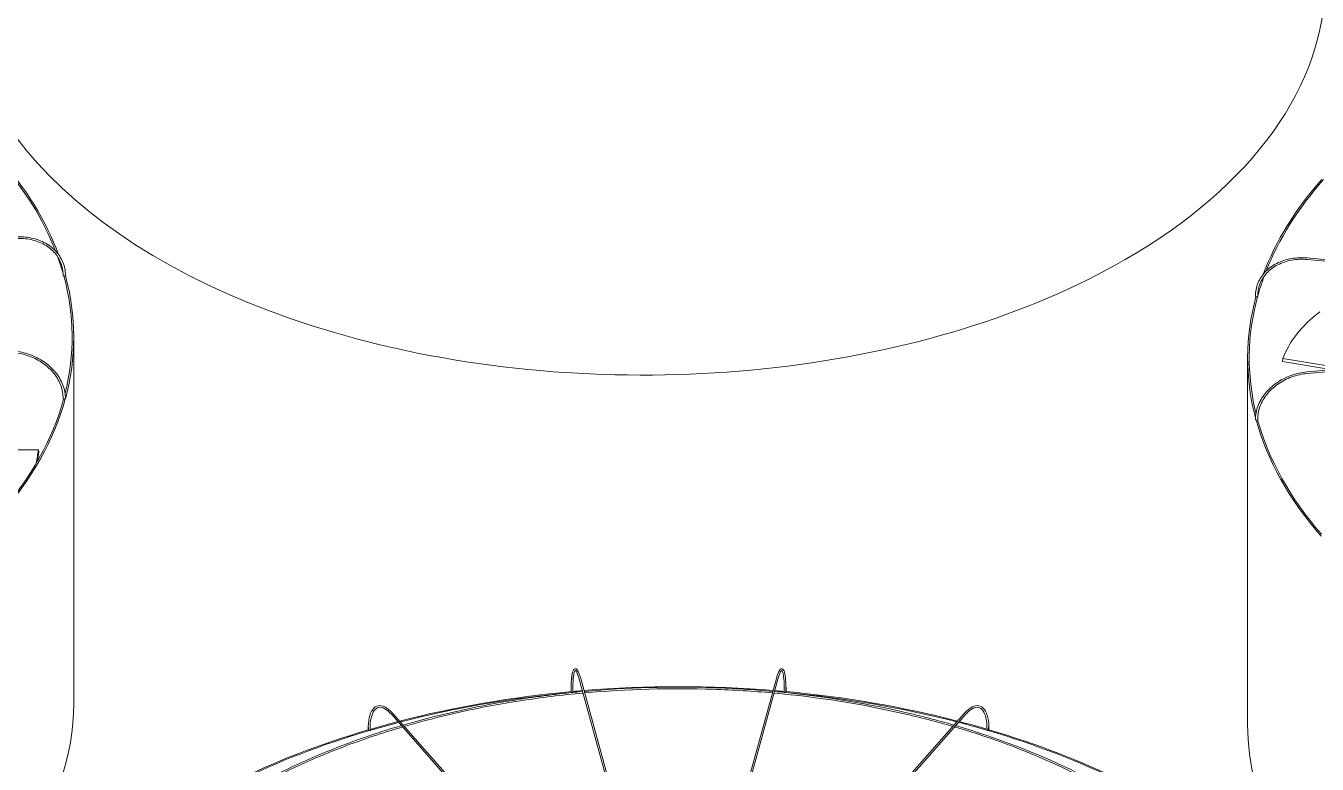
# Model space of a CAD drawing. Header units: millimetres. Extents: x -312439 to 477422, y -331570 to 212570.
# Drawn here: x 395172.4 to 395668.5, y 106674.1 to 106957.6 of the extents above; entities that cross this region are included whole.
import ezdxf

# ---------------------------------------------------------------- set-up
doc = ezdxf.new("R2010")
doc.units = ezdxf.units.MM

msp = doc.modelspace()

# ---------------------------------------------------------------- linework, layer by layer
at = {"color": 0, "linetype": 'Continuous', "lineweight": 0, "extrusion": (0, 0.816497, 0.57735)}
for p, q in [((395877.917, 106848.343), (395664.677, 106867.843)), ((395878.031, 106848.948), (395664.732, 106868.453)), ((395878.118, 106844.217), (395664.677, 106824.699)), ((395664.732, 106824.09), (395878.299, 106843.619)), ((395641.824, 106689.258), (395641.824, 106829.998)), ((395655.229, 106828.741), (395655.393, 106829.886)), ((395672.084, 106825.934), (395655.229, 106828.741)), ((395655.393, 106829.886), (395671.78, 106827.157)), ((395177.235, 106794.73), (395139.57, 106794.94)), ((395177.4, 106793.969), (395177.235, 106794.73)), ((395384.98, 106706.738), (395418.573, 106584.283)), ((395385.571, 106706.9), (395419.192, 106584.343)), ((395460.763, 106706.9), (395427.142, 106584.343)), ((395427.76, 106584.283), (395461.354, 106706.738)), ((395410.472, 106582.618), (395312.972, 106693.096)), ((395411.113, 106582.817), (395313.431, 106693.501)), ((395435.221, 106582.817), (395532.902, 106693.501)), ((395533.361, 106693.096), (395435.862, 106582.618))]:
    msp.add_line(p, q, dxfattribs=at)
at = {"color": 3, "linetype": 'Continuous', "lineweight": 0, "extrusion": (0, 0.816497, 0.57735)}
msp.add_line((395190.804, 106697.296), (395190.804, 106838.036), dxfattribs=at)
at = {"color": 0, "linetype": 'Continuous', "lineweight": 0}
for centre, major_axis, ratio, start_param, end_param in [((395409.353, 106974.871), (-262.225, 0), 0.5773503, 0, 2.3561945), ((395409.353, 106974.871), (-262.225, 0), 0.5773503, 2.3561945, 3.1415927), ((394928.579, 106838.036), (-261.613, 0), 0.5773503, 3.3623861, 3.6122993), ((394928.579, 106838.036), (-262.225, 0), 0.5773503, 3.3525846, 3.6125039), ((395904.049, 106829.998), (-262.225, 0), 0.5773503, 5.8129334, 6.0685314), ((395904.049, 106829.998), (-261.613, 0), 0.5773503, 5.8119417, 6.0598961), ((394928.579, 106838.036), (-261.613, 0), 0.5773503, 3.3053341, 3.3466211), ((395187.014, 106861.741), (-0.306, 0.006), 0.5752952, 0, 0.1678974), ((395187.014, 106861.741), (-0.306, 0.006), 0.5752952, 0.1678974, 1.7386937), ((394928.579, 106838.036), (-261.613, 0), 0.5773503, 2.9976529, 3.2980059), ((395187.316, 106861.768), (-0.306, 0), 0.5773503, 1.2043118, 3.1415927), ((394928.579, 106838.036), (-262.225, 0), 0.5773503, 2.9856485, 3.2984345), ((395904.049, 106829.998), (-261.613, 0), 0.5773503, 6.0736106, 6.1250005), ((395904.049, 106829.998), (-262.225, 0), 0.5773503, 6.126925, 6.4343205), ((395904.049, 106829.998), (-261.613, 0), 0.5773503, 6.1262297, 6.4235661), ((395645.096, 106853.731), (0.306, 0), 0.5773503, 3.1415927, 5.0788735), ((395645.398, 106853.703), (0.306, 0.006), 0.5752952, 4.5444916, 6.1152879), ((395645.398, 106853.703), (0.306, 0.006), 0.5752952, 6.1152879, 6.2831853), ((395904.214, 106788.46), (-250.189, 35.961), 0.3284711, 5.9728515, 6.2156373), ((394928.579, 106838.036), (-261.613, 0), 0.5773503, 2.6753447, 2.9836943), ((394928.579, 106838.036), (-262.225, 0), 0.5773503, 2.6707914, 2.9843582), ((395187.014, 106814.457), (-0.306, 0.006), 0.5792658, 0, 1.4246091), ((395187.316, 106814.429), (-0.306, 0), 0.5773503, 0.8901525, 3.1415927), ((395645.096, 106806.391), (0.306, 0), 0.5773503, 3.1415927, 5.3930328), ((395904.049, 106829.998), (-262.225, 0), 0.5773503, 0.15775, 0.4689102), ((395645.398, 106806.419), (0.306, 0.006), 0.5792658, 4.8585762, 6.2831853), ((395904.049, 106829.998), (-261.613, 0), 0.5773503, 0.1573017, 0.4645126), ((394928.414, 106796.114), (247.048, 53.431), 0.7719474, 5.9775334, 6.0030301), ((394928.579, 106795.353), (247.048, 53.431), 0.7719474, 5.9850347, 6.0030301), ((395423.275, 106552.423), (-262.225, 0), 0.5773503, 4.5737285, 4.8518651), ((395423.275, 106552.423), (-262.225, 0), 0.5773503, 4.8709744, 5.1337903), ((395423.275, 106552.423), (-261.613, 0), 0.5773503, 4.8702538, 5.1336735), ((395382.17, 106701.93), (0.306, 0), 0.5773503, 3.1415927, 3.7072911), ((395382.218, 106701.756), (0.306, 0.001), 0.5647458, 3.2969897, 4.867786), ((395382.218, 106701.756), (0.306, 0.001), 0.5647458, 4.867786, 6.2831853), ((395423.275, 106552.423), (-261.613, 0), 0.5773503, 4.8601846, 4.8693633), ((395423.275, 106552.423), (-262.225, 0), 0.5773503, 4.8542575, 4.8684283), ((395423.275, 106552.423), (-261.613, 0), 0.5773503, 4.556469, 4.5713736), ((395423.275, 106552.423), (-262.225, 0), 0.5773503, 4.5571855, 4.5713361), ((395464.116, 106701.756), (0.306, -0.001), 0.5647458, 3.1415927, 4.5569919), ((395464.116, 106701.756), (0.306, -0.001), 0.5647458, 4.5569919, 6.1277883), ((395423.275, 106552.423), (-261.613, 0), 0.5773503, 4.2918428, 4.5551023), ((395464.164, 106701.93), (0.306, 0), 0.5773503, 5.7174869, 6.2831853), ((395423.275, 106552.423), (-262.225, 0), 0.5773503, 4.2917243, 4.5546375), ((395423.275, 106552.423), (-261.613, 0), 0.5773503, 5.1364588, 5.1836819), ((395423.275, 106552.423), (-262.225, 0), 0.5773503, 5.1365691, 5.1818933), ((395423.275, 106552.423), (-261.613, 0), 0.5773503, 4.242585, 4.2890574), ((395423.275, 106552.423), (-262.225, 0), 0.5773503, 4.2438111, 4.2889455), ((395904.049, 106689.258), (-262.225, 0), 0.5773503, 0, 2.3561945), ((395423.275, 106552.423), (-262.225, 0), 0.5773503, 5.1849758, 5.420347), ((395423.275, 106552.423), (-261.613, 0), 0.5773503, 5.183912, 5.4201653), ((395304.189, 106687.302), (0.306, 0), 0.5773503, 3.1415927, 4.134446), ((395304.328, 106687.144), (0.306, 0.003), 0.5659728, 3.6079382, 5.1787345), ((395304.328, 106687.144), (0.306, 0.003), 0.5659728, 5.1787345, 6.2831853), ((395542.006, 106687.144), (0.306, -0.003), 0.5659728, 3.1415927, 4.2460434), ((395542.006, 106687.144), (0.306, -0.003), 0.5659728, 4.2460434, 5.8168397), ((395423.275, 106552.423), (-261.613, 0), 0.5773503, 4.0051997, 4.2408431), ((395542.145, 106687.302), (0.306, 0), 0.5773503, 5.290332, 6.2831853), ((395423.275, 106552.423), (-262.225, 0), 0.5773503, 4.0050166, 4.2406095)]:
    msp.add_ellipse(centre, major_axis=major_axis, ratio=ratio, start_param=start_param, end_param=end_param, dxfattribs=at)
at = {"color": 3, "linetype": 'Continuous', "lineweight": 0}
msp.add_ellipse((394928.579, 106697.296), major_axis=(-262.225, 0), ratio=0.5773503, start_param=2.3561945, end_param=3.1415927, dxfattribs=at)
at = {"color": 0, "linetype": 'Continuous', "lineweight": 0}
for points, knots in [([(395187.622, 106861.768), (395187.622, 106863.505), (395187.29, 106865.212), (395185.991, 106868.399), (395185.025, 106869.876), (395182.56, 106872.455), (395181.062, 106873.556), (395177.682, 106875.277), (395175.801, 106875.897), (395171.839, 106876.599), (395169.759, 106876.681), (395167.679, 106876.49)], [4.712389, 4.712389, 4.712389, 4.712389, 5.0265482, 5.0265482, 5.3407075, 5.3407075, 5.6548668, 5.6548668, 5.969026, 5.969026, 6.2831853, 6.2831853, 6.2831853, 6.2831853]), ([(395167.735, 106875.881), (395169.751, 106876.065), (395171.765, 106875.982), (395175.589, 106875.294), (395177.397, 106874.689), (395180.629, 106873.018), (395182.05, 106871.953), (395184.369, 106869.474), (395185.266, 106868.061), (395186.451, 106865.022), (395186.739, 106863.398), (395186.708, 106861.747)], [6.2831853, 6.2831853, 6.2831853, 6.2831853, 6.6004533, 6.6004533, 6.9177214, 6.9177214, 7.2349894, 7.2349894, 7.5522575, 7.5522575, 7.8695255, 7.8695255, 7.8695255, 7.8695255]), ([(395644.789, 106853.731), (395644.789, 106855.467), (395645.122, 106857.175), (395646.421, 106860.361), (395647.387, 106861.838), (395649.851, 106864.417), (395651.35, 106865.518), (395654.73, 106867.239), (395656.611, 106867.859), (395660.573, 106868.561), (395662.653, 106868.643), (395664.732, 106868.453)], [4.712389, 4.712389, 4.712389, 4.712389, 5.0265482, 5.0265482, 5.3407075, 5.3407075, 5.6548668, 5.6548668, 5.969026, 5.969026, 6.2831853, 6.2831853, 6.2831853, 6.2831853]), ([(395664.677, 106867.843), (395662.661, 106868.027), (395660.647, 106867.945), (395656.823, 106867.256), (395655.014, 106866.651), (395651.783, 106864.98), (395650.361, 106863.915), (395648.042, 106861.436), (395647.146, 106860.023), (395645.961, 106856.985), (395645.673, 106855.36), (395645.704, 106853.709)], [6.2831853, 6.2831853, 6.2831853, 6.2831853, 6.6004533, 6.6004533, 6.9177214, 6.9177214, 7.2349894, 7.2349894, 7.5522575, 7.5522575, 7.8695255, 7.8695255, 7.8695255, 7.8695255]), ([(395167.679, 106832.127), (395169.695, 106831.943), (395171.711, 106831.492), (395175.542, 106830.102), (395177.356, 106829.163), (395180.6, 106826.893), (395182.029, 106825.562), (395184.36, 106822.643), (395185.261, 106821.057), (395186.451, 106817.789), (395186.739, 106816.108), (395186.708, 106814.462)], [0, 0, 0, 0, 0.317268, 0.317268, 0.6345361, 0.6345361, 0.9518041, 0.9518041, 1.2690722, 1.2690722, 1.5863402, 1.5863402, 1.5863402, 1.5863402]), ([(395187.622, 106814.429), (395187.622, 106816.165), (395187.29, 106817.93), (395185.996, 106821.34), (395185.035, 106822.985), (395182.582, 106826), (395181.091, 106827.369), (395177.724, 106829.7), (395175.848, 106830.661), (395171.893, 106832.085), (395169.815, 106832.547), (395167.735, 106832.737)], [4.712389, 4.712389, 4.712389, 4.712389, 5.0265482, 5.0265482, 5.3407075, 5.3407075, 5.6548668, 5.6548668, 5.969026, 5.969026, 6.2831853, 6.2831853, 6.2831853, 6.2831853]), ([(395644.789, 106806.391), (395644.789, 106808.127), (395645.122, 106809.892), (395646.416, 106813.302), (395647.377, 106814.948), (395649.829, 106817.962), (395651.321, 106819.331), (395654.688, 106821.662), (395656.564, 106822.623), (395660.519, 106824.047), (395662.597, 106824.509), (395664.677, 106824.699)], [4.712389, 4.712389, 4.712389, 4.712389, 5.0265482, 5.0265482, 5.3407075, 5.3407075, 5.6548668, 5.6548668, 5.969026, 5.969026, 6.2831853, 6.2831853, 6.2831853, 6.2831853]), ([(395664.732, 106824.09), (395662.717, 106823.905), (395660.701, 106823.454), (395656.87, 106822.064), (395655.056, 106821.125), (395651.812, 106818.855), (395650.383, 106817.524), (395648.052, 106814.606), (395647.15, 106813.019), (395645.961, 106809.751), (395645.673, 106808.07), (395645.704, 106806.425)], [0, 0, 0, 0, 0.317268, 0.317268, 0.6345361, 0.6345361, 0.9518041, 0.9518041, 1.2690722, 1.2690722, 1.5863402, 1.5863402, 1.5863402, 1.5863402]), ([(395381.864, 106701.93), (395381.864, 106703.634), (395381.915, 106705.151), (395382.118, 106707.669), (395382.267, 106708.669), (395382.669, 106710.09), (395382.895, 106710.606), (395383.68, 106710.721), (395383.928, 106710.574), (395384.479, 106709.988), (395384.787, 106709.334), (395385.267, 106707.952), (395385.419, 106707.454), (395385.571, 106706.9)], [4.712389, 4.712389, 4.712389, 4.712389, 5.0265482, 5.0265482, 5.3407075, 5.3407075, 5.6548668, 5.6548668, 5.8236028, 5.8236028, 6.1377621, 6.1377621, 6.2831853, 6.2831853, 6.2831853, 6.2831853]), ([(395384.98, 106706.738), (395384.662, 106707.898), (395384.343, 106708.79), (395383.786, 106709.871), (395383.537, 106710.021), (395383.511, 106710.021), (395383.306, 106709.872), (395382.954, 106708.707), (395382.809, 106707.857), (395382.599, 106705.614), (395382.537, 106704.184), (395382.524, 106702.295), (395382.523, 106702.028), (395382.524, 106701.757)], [0, 0, 0, 0, 0.3152669, 0.3152669, 0.6094726, 0.6094726, 0.9267406, 0.9267406, 1.2208373, 1.2208373, 1.5356304, 1.5356304, 1.5863402, 1.5863402, 1.5863402, 1.5863402]), ([(395464.47, 106701.93), (395464.47, 106703.634), (395464.419, 106705.151), (395464.216, 106707.669), (395464.066, 106708.669), (395463.665, 106710.09), (395463.439, 106710.606), (395462.654, 106710.721), (395462.406, 106710.574), (395461.854, 106709.988), (395461.547, 106709.334), (395461.067, 106707.952), (395460.915, 106707.454), (395460.763, 106706.9)], [4.712389, 4.712389, 4.712389, 4.712389, 5.0265482, 5.0265482, 5.3407075, 5.3407075, 5.6548668, 5.6548668, 5.8236028, 5.8236028, 6.1377621, 6.1377621, 6.2831853, 6.2831853, 6.2831853, 6.2831853]), ([(395461.354, 106706.738), (395461.672, 106707.898), (395461.991, 106708.79), (395462.547, 106709.871), (395462.797, 106710.021), (395462.823, 106710.021), (395463.028, 106709.872), (395463.38, 106708.707), (395463.525, 106707.857), (395463.735, 106705.614), (395463.797, 106704.184), (395463.81, 106702.295), (395463.811, 106702.028), (395463.81, 106701.757)], [0, 0, 0, 0, 0.3152669, 0.3152669, 0.6094726, 0.6094726, 0.9267406, 0.9267406, 1.2208373, 1.2208373, 1.5356304, 1.5356304, 1.5863402, 1.5863402, 1.5863402, 1.5863402]), ([(395382.245, 106708.066), (395382.236, 106708.005), (395382.227, 106707.944), (395382.075, 106706.857), (395381.981, 106705.553), (395381.918, 106703.316), (395381.909, 106702.556), (395381.911, 106701.755)], [1.10131175, 1.10131175, 1.10131175, 1.10131175, 1.12076762, 1.12076762, 1.43803566, 1.43803566, 1.5863026, 1.5863026, 1.5863026, 1.5863026]), ([(395459.424, 106702.02), (395451.929, 106702.698), (395444.378, 106703.165), (395420.15, 106703.981), (395403.392, 106703.511), (395386.91, 106702.02)], [5.342386, 5.342386, 5.342386, 5.342386, 5.43953692, 5.43953692, 5.65318828, 5.65318828, 5.65318828, 5.65318828]), ([(395464.088, 106708.066), (395464.098, 106708.005), (395464.106, 106707.944), (395464.258, 106706.857), (395464.353, 106705.553), (395464.416, 106703.316), (395464.425, 106702.556), (395464.422, 106701.755)], [1.10131175, 1.10131175, 1.10131175, 1.10131175, 1.12076762, 1.12076762, 1.43803566, 1.43803566, 1.5863026, 1.5863026, 1.5863026, 1.5863026]), ([(395386.29, 106701.963), (395378.283, 106701.227), (395370.343, 106700.249), (395346.916, 106696.624), (395331.754, 106693.276), (395317.347, 106689.065)], [5.65586592, 5.65586592, 5.65586592, 5.65586592, 5.75969853, 5.75969853, 5.96646224, 5.96646224, 5.96646224, 5.96646224]), ([(395386.455, 106701.364), (395378.377, 106700.622), (395370.368, 106699.636), (395347.047, 106696.018), (395332.051, 106692.711), (395317.795, 106688.557)], [5.65539644, 5.65539644, 5.65539644, 5.65539644, 5.76029586, 5.76029586, 5.96514032, 5.96514032, 5.96514032, 5.96514032]), ([(395459.26, 106701.42), (395451.741, 106702.098), (395444.166, 106702.564), (395420.047, 106703.363), (395403.425, 106702.894), (395387.074, 106701.42)], [5.34285963, 5.34285963, 5.34285963, 5.34285963, 5.44045758, 5.44045758, 5.65271466, 5.65271466, 5.65271466, 5.65271466]), ([(395528.539, 106688.557), (395522.261, 106690.386), (395515.84, 106692.052), (395493.39, 106697.186), (395476.783, 106699.812), (395459.879, 106701.364)], [5.03043397, 5.03043397, 5.03043397, 5.03043397, 5.12064091, 5.12064091, 5.34017784, 5.34017784, 5.34017784, 5.34017784]), ([(395528.987, 106689.065), (395522.699, 106690.903), (395516.268, 106692.577), (395493.728, 106697.751), (395477.036, 106700.4), (395460.044, 106701.963)], [5.02911205, 5.02911205, 5.02911205, 5.02911205, 5.11935362, 5.11935362, 5.33970837, 5.33970837, 5.33970837, 5.33970837]), ([(395303.882, 106687.302), (395303.882, 106689.017), (395304.033, 106690.566), (395304.629, 106693.192), (395305.074, 106694.27), (395306.255, 106695.855), (395307.004, 106696.361), (395308.644, 106696.645), (395309.504, 106696.472), (395311.317, 106695.552), (395312.281, 106694.766), (395313.306, 106693.643), (395313.369, 106693.573), (395313.431, 106693.501)], [4.712389, 4.712389, 4.712389, 4.712389, 5.0265482, 5.0265482, 5.3407075, 5.3407075, 5.6548668, 5.6548668, 5.9484515, 5.9484515, 6.2626108, 6.2626108, 6.2831853, 6.2831853, 6.2831853, 6.2831853]), ([(395312.972, 106693.096), (395312.058, 106694.132), (395311.15, 106694.898), (395309.467, 106695.82), (395308.701, 106695.976), (395307.36, 106695.741), (395306.763, 106695.347), (395305.736, 106693.948), (395305.319, 106692.944), (395304.767, 106690.44), (395304.627, 106688.95), (395304.633, 106687.243), (395304.633, 106687.195), (395304.634, 106687.147)], [0, 0, 0, 0, 0.3146448, 0.3146448, 0.6289116, 0.6289116, 0.9461796, 0.9461796, 1.2634477, 1.2634477, 1.5772832, 1.5772832, 1.5863402, 1.5863402, 1.5863402, 1.5863402]), ([(395542.451, 106687.302), (395542.451, 106689.017), (395542.301, 106690.566), (395541.704, 106693.192), (395541.26, 106694.27), (395540.079, 106695.855), (395539.33, 106696.361), (395537.69, 106696.645), (395536.83, 106696.472), (395535.017, 106695.552), (395534.052, 106694.766), (395533.028, 106693.643), (395532.965, 106693.573), (395532.902, 106693.501)], [4.712389, 4.712389, 4.712389, 4.712389, 5.0265482, 5.0265482, 5.3407075, 5.3407075, 5.6548668, 5.6548668, 5.9484515, 5.9484515, 6.2626108, 6.2626108, 6.2831853, 6.2831853, 6.2831853, 6.2831853]), ([(395533.361, 106693.096), (395534.276, 106694.132), (395535.184, 106694.898), (395536.867, 106695.82), (395537.633, 106695.976), (395538.974, 106695.741), (395539.571, 106695.347), (395540.598, 106693.948), (395541.015, 106692.944), (395541.567, 106690.44), (395541.707, 106688.95), (395541.701, 106687.243), (395541.7, 106687.195), (395541.7, 106687.147)], [0, 0, 0, 0, 0.3146448, 0.3146448, 0.6289116, 0.6289116, 0.9461796, 0.9461796, 1.2634477, 1.2634477, 1.5772832, 1.5772832, 1.5863402, 1.5863402, 1.5863402, 1.5863402]), ([(395316.698, 106688.874), (395309.025, 106686.614), (395301.567, 106684.109), (395281.335, 106676.421), (395269.158, 106670.713), (395258.081, 106664.362)], [5.96956861, 5.96956861, 5.96956861, 5.96956861, 6.07987049, 6.07987049, 6.27966483, 6.27966483, 6.27966483, 6.27966483]), ([(395317.146, 106688.367), (395309.372, 106686.085), (395301.821, 106683.552), (395281.67, 106675.89), (395269.644, 106670.262), (395258.694, 106664.008)], [5.96825255, 5.96825255, 5.96825255, 5.96825255, 6.08012371, 6.08012371, 6.27780239, 6.27780239, 6.27780239, 6.27780239]), ([(395304.031, 106688.156), (395304.025, 106687.952), (395304.022, 106687.745), (395304.02, 106687.406), (395304.02, 106687.275), (395304.021, 106687.143)], [7.805980691, 7.805980691, 7.805980691, 7.805980691, 7.845140151, 7.845140151, 7.869416781, 7.869416781, 7.869416781, 7.869416781]), ([(395587.639, 106664.008), (395583.037, 106666.637), (395578.245, 106669.155), (395559.746, 106678.095), (395544.923, 106683.747), (395529.188, 106688.367)], [4.71777189, 4.71777189, 4.71777189, 4.71777189, 4.80086127, 4.80086127, 5.02732174, 5.02732174, 5.02732174, 5.02732174]), ([(395588.253, 106664.362), (395583.639, 106667.007), (395578.834, 106669.542), (395560.285, 106678.537), (395545.418, 106684.225), (395529.635, 106688.874)], [4.71590946, 4.71590946, 4.71590946, 4.71590946, 4.79913358, 4.79913358, 5.02600568, 5.02600568, 5.02600568, 5.02600568]), ([(395542.303, 106688.156), (395542.309, 106687.952), (395542.312, 106687.745), (395542.314, 106687.406), (395542.313, 106687.275), (395542.312, 106687.143)], [7.805980691, 7.805980691, 7.805980691, 7.805980691, 7.845140151, 7.845140151, 7.869416781, 7.869416781, 7.869416781, 7.869416781])]:
    msp.add_open_spline(points, degree=3, knots=knots, dxfattribs=at)

doc.saveas('drawing.dxf')
